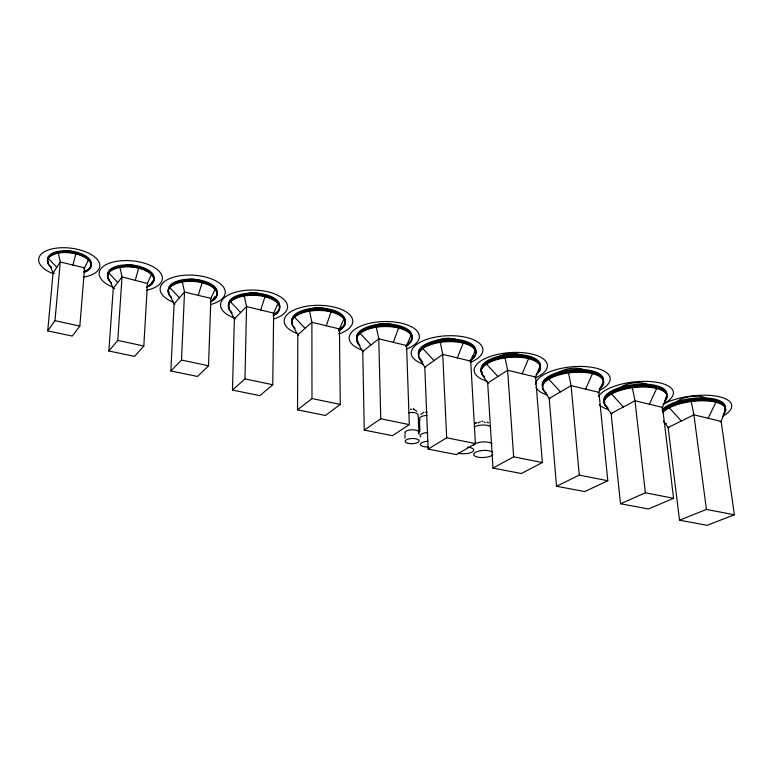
<?xml version="1.0" encoding="UTF-8"?>
<svg xmlns="http://www.w3.org/2000/svg" width="773" height="773" viewBox="0 0 773 773"><rect width="100%" height="100%" fill="white"/><g stroke="black" fill="none" stroke-linecap="round" stroke-linejoin="round"><path stroke-width="1.16" d="M343.859 318.969L339.444 328.94L340.275 404.424L325.433 415.459L297.537 409.854L297.827 334.806L293.46 326.96M230.47 311.422L234.364 318.853L232.48 390.065L259.883 395.65L272.753 384.741L273.642 313.133L277.961 303.634M232.48 390.065L244.964 378.905L246.558 306.591L244.287 295.953M170.649 296.938L174.08 303.915L170.862 370.963L197.502 376.47L208.517 365.793L210.874 298.388L215.058 289.411M170.862 370.963L181.5 360.054L184.525 292.03L182.351 281.952M110.278 281.855L113.273 288.358L108.877 351L134.57 356.382L143.817 346.004L147.469 283.063L151.489 274.637M108.877 351L117.767 340.41L122.037 276.927L119.979 267.448M58.333 253.158L60.275 261.979L53.076 272.879L47.723 330.854L72.256 336.071L79.841 326.08L84.566 267.844L88.402 260.018M47.723 330.854L54.98 320.679L60.275 261.979L84.566 267.844L83.822 268.898M72.942 265.042L75.831 253.892M135.304 280.126L138.647 268.212M198.274 295.344L202.091 282.725M260.694 310.002L264.994 296.745M326.274 325.762L331.076 311.934M393.293 342.323L398.597 328.013M725.634 409.352L721.141 421.411L734.35 514.789L707.179 525.302L679.525 520.229L668.123 427.537L663.408 421.111M667.012 395.621L662.5 407.39L673.592 498.295L648.431 508.963L620.516 503.764L611.124 413.516L604.36 403.97M457.355 357.889L463.162 343.135M603.442 380.847L598.911 392.336L607.8 480.729L584.707 491.57L556.502 486.246L549.207 398.462L542.917 389.196M540.105 365.832L535.573 377.002L542.337 462.554L521.321 473.52L492.99 468.071L487.695 383.099L481.888 374.151M475.231 350.314L470.718 361.117L475.395 443.586L456.466 454.63L428.116 449.103L424.792 367.165L419.459 358.556M522.229 373.774L528.539 358.643M411.052 335.134L406.579 345.531L409.304 424.619L392.423 435.672L364.257 430.097L362.759 351.493L357.909 343.26M585.634 389.138L592.437 373.668M649.368 404.221L656.664 388.49M708.136 418.27L715.904 402.26M147.17 283.43L122.037 276.927L113.273 288.358L114.791 288.716M420.725 414.531L424 412.183M210.517 298.774L210.874 298.388L184.525 292.03L174.08 303.915L174.872 304.098M273.227 313.529L273.642 313.133L246.558 306.591L234.364 318.853L235.176 319.036M338.97 329.346L339.444 328.94L311.896 322.283L297.827 334.806L298.658 334.999M297.537 409.854L311.983 398.559L340.275 404.424M470.342 360.672L470.95 360.208M406.038 345.946L406.579 345.531L378.77 338.825L362.759 351.493L363.59 351.696M475.878 422.918L475.173 423.449L476.835 422.445M406.115 346.256L407.97 344.932M364.257 430.097L380.751 418.763L409.304 424.619M470.11 361.532L470.718 361.117L442.745 354.372L424.792 367.165L425.633 367.359M338.816 330.738L341.946 328.651M273.371 315.471L277.13 313.123M534.906 377.408L535.573 377.002L507.629 370.257L487.695 383.099L488.536 383.292M428.116 449.103L446.678 437.779L475.395 443.586M210.836 301.17L215.174 298.61M598.176 392.752L598.911 392.336L571.102 385.63L549.207 398.462L550.038 398.655M146.377 286.88L152.455 283.498M492.99 468.071L513.649 456.824L542.337 462.554M83.6 271.874L90.083 268.463M661.698 407.806L662.5 407.39L634.991 400.752L611.124 413.516L611.955 413.71M556.502 486.246L579.267 475.115L607.8 480.729M720.272 421.826L721.141 421.411L693.893 414.83L668.123 427.537L668.945 427.73M620.516 503.764L645.368 492.807L673.592 498.295M679.525 520.229L706.425 509.426L734.35 514.789M410.492 409.304L411.642 409.304M481.84 421.314L482.99 421.304M244.964 378.905L272.753 384.741M181.5 360.054L208.517 365.793M117.767 340.41L143.817 346.004M54.98 320.679L79.841 326.08M54.525 273.217L53.076 272.879L50.506 266.869M413.226 408.975L416.918 411.352M413.294 408.994L413.99 409.178M486.951 422.029L488.546 422.841M48.303 258.366L56.777 267.265M108.732 272.937L117.786 282.474M169.886 287.662L179.452 297.798M230.586 301.866L240.635 312.543M294.6 317.201L305.055 328.37M360.17 333.376L370.982 344.98M422.87 348.584L434.011 360.595M486.517 364.141L497.928 376.509M548.791 379.195L560.444 391.882M611.53 394.027L623.376 406.975M669.312 407.806L681.342 421.024M309.529 311.142L311.896 322.283L311.983 398.559M376.335 327.23L378.77 338.825L380.751 418.763M440.252 342.362L442.745 354.372L446.678 437.779M505.078 357.88L507.629 370.257L513.649 456.824M568.513 372.934L571.102 385.63L579.267 475.115M632.362 387.766L634.991 400.752L645.368 492.807M691.236 401.574L693.893 414.83L706.425 509.426M419.468 420.319L419.894 431.547M418.261 416.492L418.937 434.281M404.897 434.928L405.004 438.185M420.802 436.958A7.749 2.899 -2.3 0 1 427.74 432.58M473.482 445.142A9.856 3.575 -3.3 0 1 482.323 441.982A9.856 3.575 -3.3 0 1 492.15 443.712M405.535 433.769A7.025 2.648 -2 0 1 411.449 429.798A7.025 2.648 -2 0 1 418.454 433.112M408.424 412.782A6.976 2.715 -2 0 1 415.922 413.033A6.976 2.715 -2 0 1 417.855 415.845M492.884 454.65A9.885 3.527 -3.3 0 1 477.869 457.152A9.885 3.527 -3.3 0 1 477.395 451.529A9.885 3.527 -3.3 0 1 492.681 452.195M474.255 426.899A9.788 3.681 -3.4 0 1 490.362 426.377M477.994 423.218A3.759 1.43 -3.4 0 1 478.091 423.015M478.845 422.425A3.759 1.43 -3.4 0 1 480.391 421.932M484.294 422.039A3.759 1.43 -3.4 0 1 485.164 422.473M467.375 447.171A9.189 3.314 -2.9 0 1 472.409 451.847A9.189 3.314 -2.9 0 1 458.012 453.055M428.764 446.939A7.769 2.85 -2.3 0 1 420.396 444.504A7.769 2.85 -2.3 0 1 428.087 441.257M420.203 419.894A7.701 2.976 -2.3 0 1 427.044 415.372M425.614 412.396A1.536 0.599 -2.3 0 1 427.083 412.096M676.404 402.443A15.914 5.904 -7.3 0 1 690.424 396.559A15.914 5.904 -7.3 0 1 706.039 398.327M663.05 411.429A32.64 11.856 -7.2 0 1 703.749 400.153A32.64 11.856 -7.2 0 1 724.233 412.569M662.683 410.589A32.621 11.885 -7.2 0 1 702.068 399.032A32.621 11.885 -7.2 0 1 724.707 410.511M661.843 410.26A32.611 11.904 -7.2 0 1 700.483 397.863A32.611 11.904 -7.2 0 1 724.688 409.052M662.722 412.531A32.64 11.846 -7.2 0 1 704.937 400.858A32.64 11.846 -7.2 0 1 723.17 414.57M662.925 404.337A39.133 14.291 -7.2 0 1 717.711 396.423A39.133 14.291 -7.2 0 1 722.794 416.145M666.519 423.652A39.133 14.291 -7.2 0 1 665.35 423.362M68.053 251.08A10.735 5.15 7.1 0 1 74.933 252.259M50.999 266.849A21.973 10.445 7 0 1 56.284 253.196A21.973 10.445 7 0 1 85.977 257.651A21.973 10.445 7 0 1 84.479 271.874M48.515 263.293A21.963 10.455 7 0 1 72.507 252.066A21.963 10.455 7 0 1 87.571 269.729M47.655 259.999A21.953 10.464 7 0 1 72.623 251.331A21.953 10.464 7 0 1 89.929 267.023M48.399 262.231A21.953 10.464 7 0 1 48.119 261.67M51.694 267.844A21.973 10.445 7 0 1 55.608 253.795A21.973 10.445 7 0 1 85.726 257.931A21.973 10.445 7 0 1 84.334 272.328M53.028 273.642A30.765 14.629 7 0 1 46.535 250.684A30.765 14.629 7 0 1 93.398 255.969A30.765 14.629 7 0 1 83.465 277.082M125.332 265.506A11.363 5.469 5.4 0 1 136.976 266.299M109.979 281.072A23.267 11.073 5.3 0 1 118.182 267.371A23.267 11.073 5.3 0 1 148.735 271.912A23.267 11.073 5.3 0 1 147.247 286.609M109.07 279.208A23.258 11.083 5.3 0 1 132.85 265.951A23.258 11.083 5.3 0 1 150.716 284M107.824 275.758A23.258 11.093 5.4 0 1 134.531 265.361A23.258 11.093 5.4 0 1 151.798 282.348M111.457 282.879A23.267 11.073 5.3 0 1 116.694 268.212A23.267 11.073 5.3 0 1 148.358 272.135A23.267 11.073 5.3 0 1 146.735 287.247M113.148 287.247A31.722 15.131 5.4 0 1 107.524 263.941A31.722 15.131 5.4 0 1 155.489 268.241A31.722 15.131 5.4 0 1 146.435 290.233M185.269 280.29A11.953 5.73 3.7 0 1 200.487 280.889M171.113 296.89A24.475 11.595 3.6 0 1 178.94 282.222A24.475 11.595 3.6 0 1 211.271 285.855A24.475 11.595 3.6 0 1 210.507 301.315M168.833 292.967A24.475 11.605 3.6 0 1 197.241 280.502A24.475 11.605 3.6 0 1 213.126 299.093M169.007 292.387A24.465 11.614 3.6 0 1 191.897 279.179A24.465 11.614 3.6 0 1 216.865 293.933M215.242 296.503A24.465 11.614 3.6 0 1 213.821 297.779M171.2 297.47A24.485 11.585 3.6 0 1 178.814 282.744A24.485 11.585 3.6 0 1 211.251 286.348A24.485 11.585 3.6 0 1 210.411 301.828M173.355 302.224A32.621 15.499 3.6 0 1 168.678 279.024A32.621 15.499 3.6 0 1 217.116 281.604A32.621 15.499 3.6 0 1 211.589 304.253M246.51 294.001A12.513 5.942 2 0 1 261.525 294.242M230.905 311.364A25.625 12.01 1.9 0 1 240.094 296.359A25.625 12.01 1.9 0 1 273.507 299.489A25.625 12.01 1.9 0 1 273.14 315.316M229.378 308.524A25.625 12.03 1.9 0 1 258.646 294.242A25.625 12.03 1.9 0 1 274.773 313.587M229.233 307.316A25.615 12.039 1.9 0 1 253.022 292.996A25.615 12.039 1.9 0 1 279.353 307.654M232.219 313.046A25.635 12.01 1.9 0 1 238.451 297.383A25.635 12.01 1.9 0 1 272.676 299.557A25.635 12.01 1.9 0 1 273.429 315.674M234.306 318.012A33.51 15.731 1.9 0 1 228.992 294.687A33.51 15.731 1.9 0 1 278.618 295.75A33.51 15.731 1.9 0 1 274.26 318.872M308.968 309.683A13.025 6.078 0.2 0 1 327.52 309.5M294.648 327.665A26.697 12.291 0.2 0 1 303.451 312.002A26.697 12.291 0.2 0 1 338.371 314.051A26.697 12.291 0.2 0 1 338.748 330.245M292.445 323.955A26.688 12.3 0.2 0 1 323.327 309.229A26.688 12.3 0.2 0 1 340.709 328.177M292.629 323.336A26.678 12.32 0.2 0 1 318.621 308.05A26.678 12.32 0.2 0 1 344.256 323.597M295.112 328.612A26.697 12.281 0.2 0 1 302.958 312.707A26.697 12.281 0.2 0 1 338.245 314.524A26.697 12.281 0.2 0 1 338.632 330.844M297.798 333.733A34.321 15.827 0.2 0 1 293.199 310.379A34.321 15.827 0.2 0 1 344.033 310.659A34.321 15.827 0.2 0 1 338.748 333.965M373.784 325.897A13.518 6.155 -1.5 0 1 392.984 324.863M358.981 343.966A27.712 12.426 -1.5 0 1 387.08 325.974A27.712 12.426 -1.5 0 1 406.878 345.125M358.546 342.603A27.702 12.445 -1.5 0 1 382.809 325.075A27.702 12.445 -1.5 0 1 410.956 340.255M356.865 338.864A27.693 12.455 -1.5 0 1 384.423 324.013A27.693 12.455 -1.5 0 1 411.584 337.878M409.11 341.444A27.693 12.455 -1.5 0 1 408.521 341.966M360.054 345.463A27.712 12.416 -1.5 0 1 367.919 329.298A27.712 12.416 -1.5 0 1 404.337 329.955A27.712 12.416 -1.5 0 1 405.912 346.294M361.793 349.889A35.094 15.76 -1.5 0 1 358.865 326.969A35.094 15.76 -1.5 0 1 410.067 326.09A35.094 15.76 -1.5 0 1 406.327 349.116M435.634 341.193A14.02 6.194 -3 0 1 456.437 339.656M421.227 360.025A28.727 12.484 -3 0 1 449.403 341.048A28.727 12.484 -3 0 1 470.921 359.619M418.666 355.396A28.717 12.503 -3 0 1 448.524 340.081A28.717 12.503 -3 0 1 475.115 354.227M473.376 356.585A28.717 12.503 -3 0 1 472.197 357.667M418.734 354.701A28.707 12.523 -3 0 1 447.113 339.067A28.707 12.523 -3 0 1 475.414 352.353M472.825 356.044A28.707 12.523 -3 0 1 472.197 356.604M422.783 361.774A28.736 12.474 -3 0 1 429.17 345.231A28.736 12.474 -3 0 1 467.085 344.343A28.736 12.474 -3 0 1 470.245 360.672M423.024 364.073A35.896 15.653 -3 0 1 421.556 341.511A35.896 15.653 -3 0 1 473.337 339.666A35.896 15.653 -3 0 1 470.371 362.392M497.599 357.397A14.503 6.165 -4.3 0 1 521.553 355.222M484.323 376.335A29.722 12.426 -4.3 0 1 511.417 356.633A29.722 12.426 -4.3 0 1 536.8 373.533M482.304 373.378A29.712 12.445 -4.3 0 1 509.098 355.773A29.712 12.445 -4.3 0 1 539.969 368.45M482.072 372.064A29.693 12.465 -4.3 0 1 509.059 354.681A29.693 12.465 -4.3 0 1 539.969 367.136M484.265 376.876A29.722 12.416 -4.3 0 1 512.286 357.213A29.722 12.416 -4.3 0 1 536.114 374.712M487.203 381.234A36.708 15.383 -4.3 0 1 483.821 359.213A36.708 15.383 -4.3 0 1 536.713 355.483A36.708 15.383 -4.3 0 1 535.515 377.823M558.203 373.243A14.977 6.107 -5.5 0 1 570.339 368.47A14.977 6.107 -5.5 0 1 584.262 369.919M544.269 390.616A30.698 12.3 -5.4 0 1 575.054 371.649A30.698 12.3 -5.4 0 1 600.148 387.669M542.636 387.176A30.688 12.32 -5.4 0 1 574.213 370.644A30.688 12.32 -5.4 0 1 602.776 383.408M542.975 387.022A30.678 12.339 -5.4 0 1 570.967 369.784A30.678 12.339 -5.4 0 1 603.249 380.722M546.337 392.877A30.707 12.281 -5.4 0 1 553.912 376.673A30.707 12.281 -5.4 0 1 593.326 373.9A30.707 12.281 -5.4 0 1 599.114 389.157M535.544 384.191A37.5 15.083 -5.4 0 1 587.828 366.789A37.5 15.083 -5.4 0 1 599.384 390.404M547.603 395.022A37.5 15.083 -5.4 0 1 536.056 387.37M619.772 388.355A15.441 6.01 -6.5 0 1 632.498 383.079A15.441 6.01 -6.5 0 1 647.262 384.413M607.105 406.801A31.645 12.078 -6.4 0 1 634.652 386.819A31.645 12.078 -6.4 0 1 664.712 400.656M604.544 403.1A31.635 12.097 -6.4 0 1 636.594 385.553A31.635 12.097 -6.4 0 1 665.785 398.105M604.969 402.82A31.616 12.126 -6.4 0 1 633.3 384.712A31.616 12.126 -6.4 0 1 666.442 395.399M608.109 408.057A31.654 12.068 -6.4 0 1 633.957 387.573A31.654 12.068 -6.4 0 1 664.596 401.496M598.437 396.491A38.283 14.677 -6.4 0 1 653.456 381.823A38.283 14.677 -6.4 0 1 663.389 403.844M608.332 409.535A38.283 14.677 -6.4 0 1 599.23 404.675M408.289 443.412A7.044 2.609 -2 0 0 419.169 441.054A7.044 2.609 -2 0 0 408.975 438.88A7.044 2.609 -2 0 0 408.289 443.412"/></g></svg>
